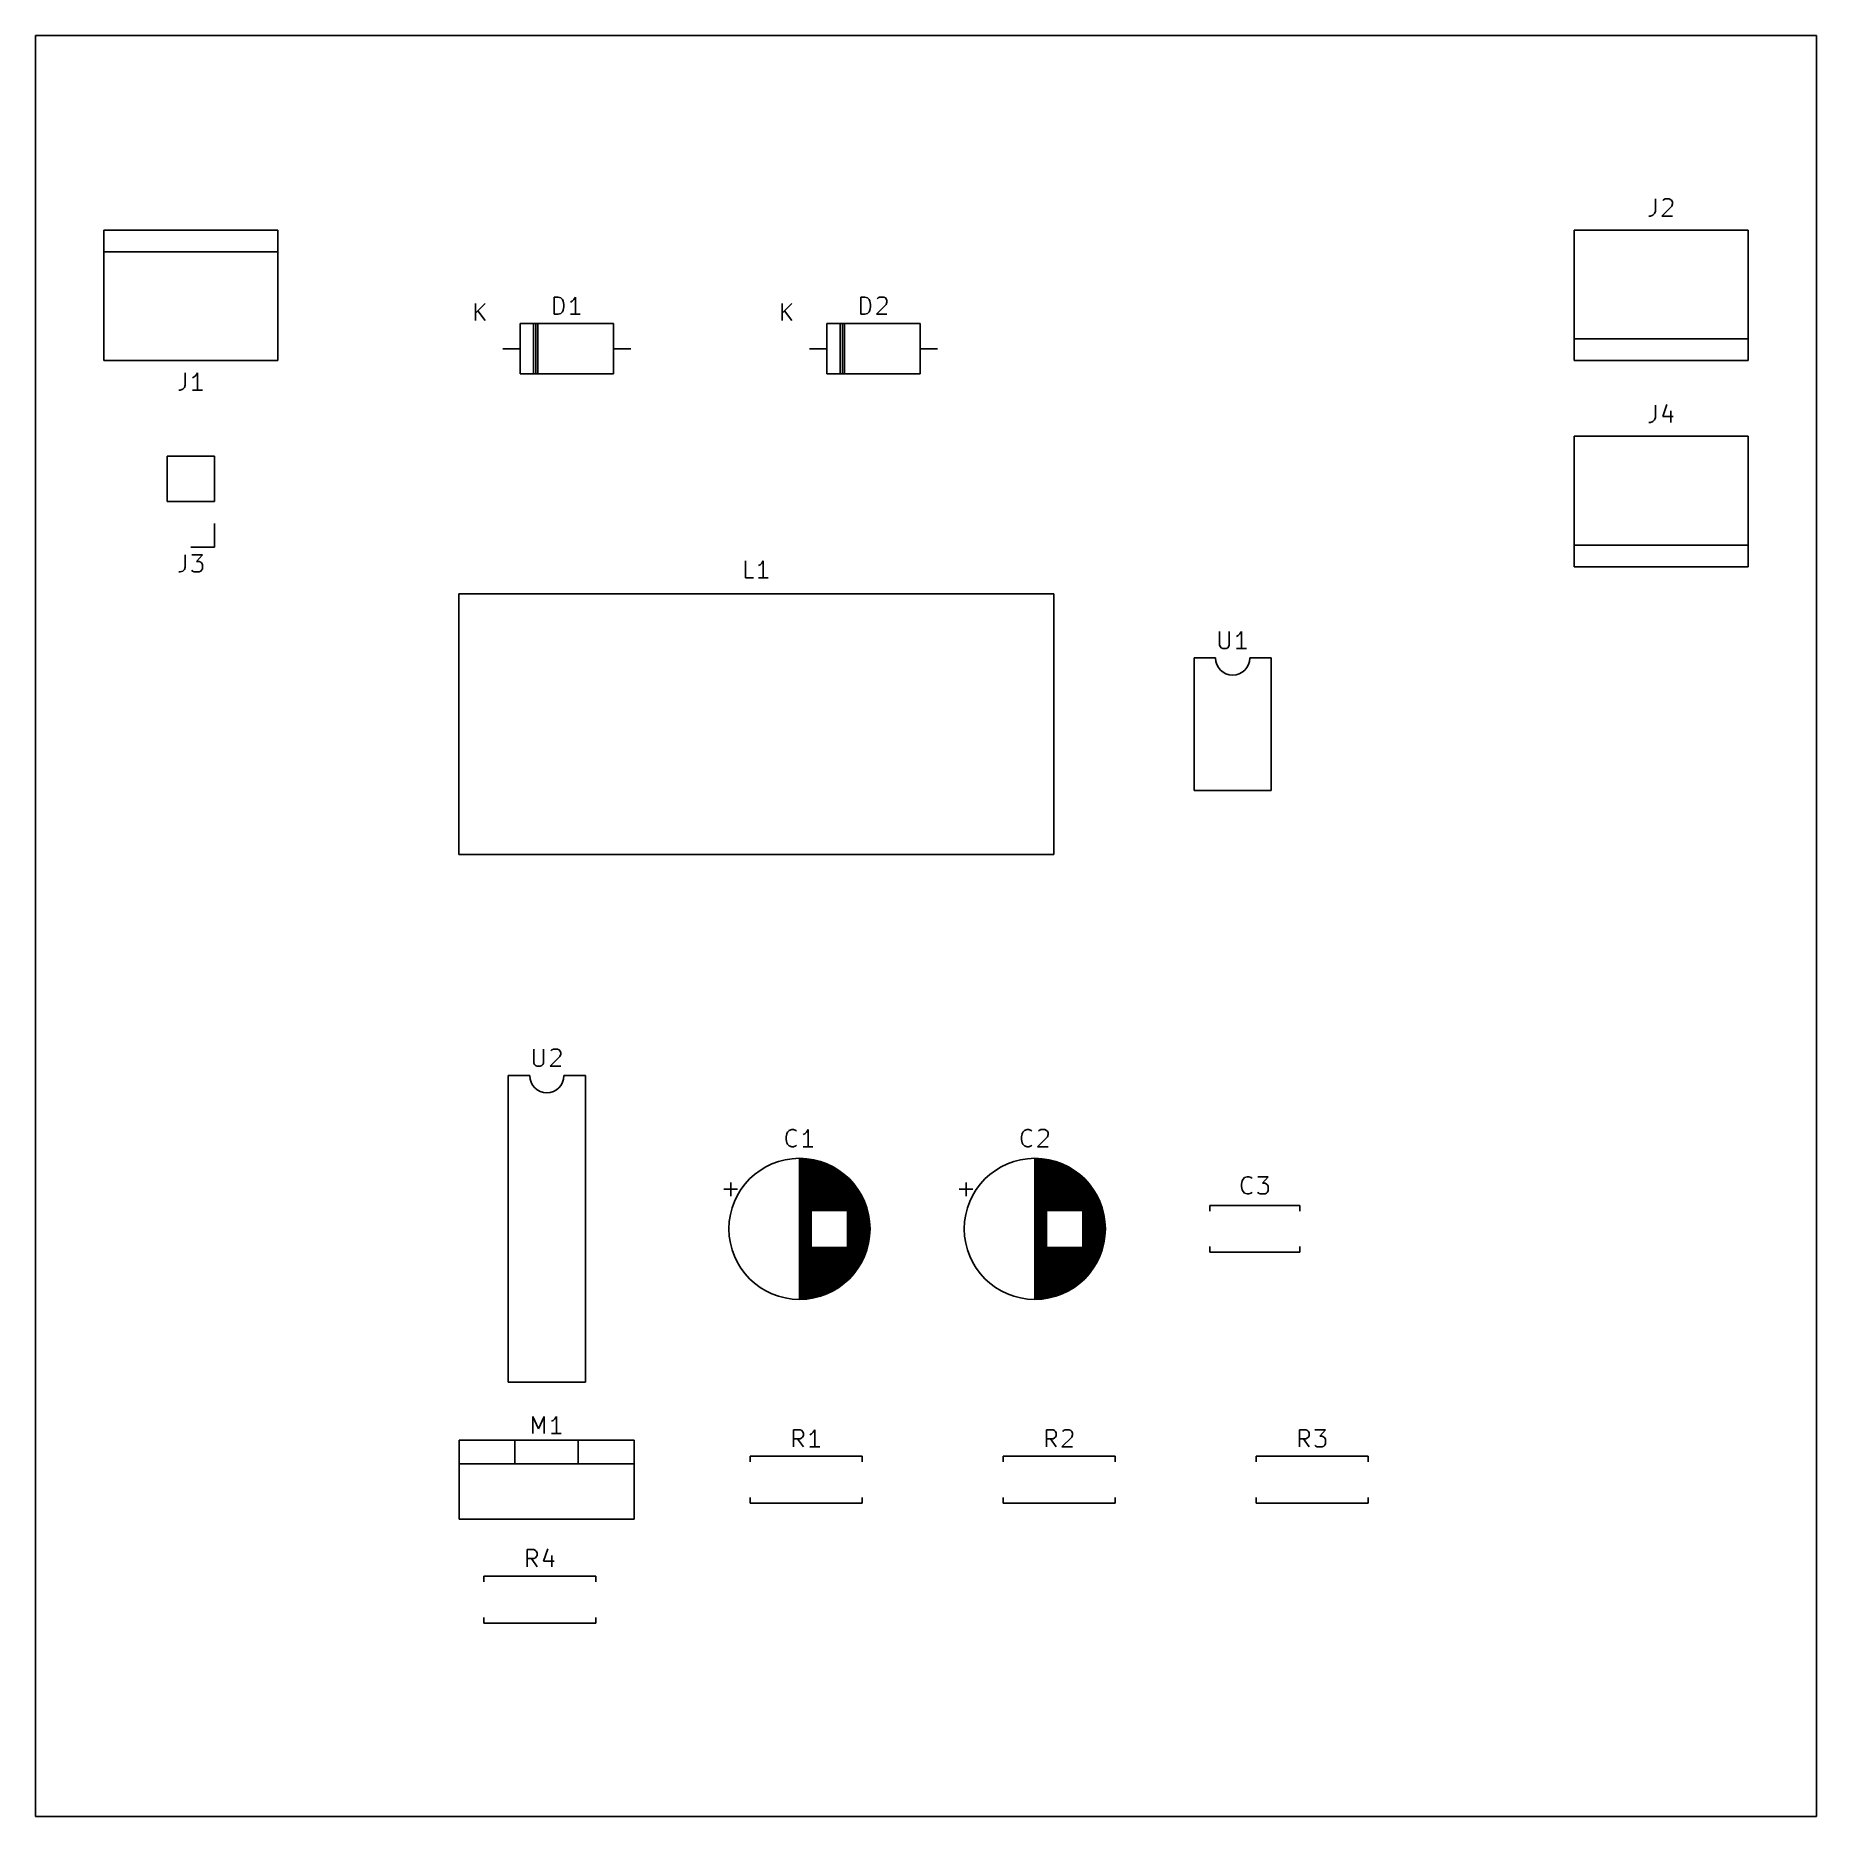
# Model space of a CAD drawing. Extents: x 20 to 124, y -124 to -20.
import ezdxf

# ---------------------------------------------------------------- set-up
doc = ezdxf.new("R2010")
doc.units = 0
doc.layers.add('LYELLOW', color=51, linetype='CONTINUOUS')
doc.layers.add('WHITE', color=7, linetype='CONTINUOUS')

msp = doc.modelspace()

# ---------------------------------------------------------------- linework, layer by layer
at = {"layer": 'LYELLOW', "linetype": 'CONTINUOUS'}
for p, q in [((114.596666, -29.537319), (114.596666, -30.251604)), ((115.549047, -29.96589), (114.977619, -30.537319)), ((115.025238, -29.632557), (115.072857, -29.584938)), ((115.072857, -29.584938), (115.168095, -29.537319)), ((115.168095, -29.537319), (115.40619, -29.537319)), ((115.40619, -29.537319), (115.501428, -29.584938)), ((115.501428, -29.584938), (115.549047, -29.632557)), ((115.549047, -29.632557), (115.596666, -29.727795)), ((115.596666, -29.823033), (115.549047, -29.96589)), ((115.596666, -29.727795), (115.596666, -29.823033)), ((114.310952, -30.537319), (114.215714, -30.537319)), ((114.453809, -30.4897), (114.310952, -30.537319)), ((114.549047, -30.394461), (114.453809, -30.4897)), ((114.596666, -30.251604), (114.549047, -30.394461)), ((114.977619, -30.537319), (115.596666, -30.537319)), ((23.99, -31.3525), (23.99, -38.9725)), ((34.15, -31.3525), (23.99, -31.3525)), ((34.15, -38.9725), (34.15, -31.3525)), ((109.85, -31.3525), (109.85, -38.9725)), ((120.01, -31.3525), (109.85, -31.3525)), ((120.01, -38.9725), (120.01, -31.3525)), ((23.99, -32.6225), (34.15, -32.6225)), ((50.286905, -36.272319), (50.286905, -35.272319)), ((50.286905, -35.272319), (50.525, -35.272319)), ((50.525, -35.272319), (50.667857, -35.319938)), ((50.667857, -35.319938), (50.763095, -35.415176)), ((51.525, -35.272319), (51.429762, -35.415176)), ((51.525, -36.272319), (51.525, -35.272319)), ((68.196905, -36.272319), (68.196905, -35.272319)), ((68.196905, -35.272319), (68.435, -35.272319)), ((68.435, -35.272319), (68.577857, -35.319938)), ((68.577857, -35.319938), (68.673095, -35.415176)), ((69.149286, -35.367557), (69.196905, -35.319938)), ((69.196905, -35.319938), (69.292143, -35.272319)), ((69.292143, -35.272319), (69.530238, -35.272319)), ((69.530238, -35.272319), (69.625476, -35.319938)), ((69.625476, -35.319938), (69.673095, -35.367557)), ((45.683095, -36.642319), (45.683095, -35.642319)), ((46.254523, -35.642319), (45.683095, -36.213747)), ((46.254523, -36.642319), (45.825952, -36.07089)), ((50.525, -36.272319), (50.286905, -36.272319)), ((50.667857, -36.2247), (50.525, -36.272319)), ((50.763095, -36.129461), (50.667857, -36.2247)), ((50.763095, -35.415176), (50.810714, -35.510414)), ((50.810714, -36.034223), (50.763095, -36.129461)), ((50.810714, -35.510414), (50.858333, -35.70089)), ((50.858333, -35.843747), (50.810714, -36.034223)), ((50.858333, -35.70089), (50.858333, -35.843747)), ((51.334524, -35.510414), (51.239286, -35.558033)), ((51.810714, -36.272319), (51.239286, -36.272319)), ((51.429762, -35.415176), (51.334524, -35.510414)), ((63.593095, -36.642319), (63.593095, -35.642319)), ((64.164523, -35.642319), (63.593095, -36.213747)), ((64.164523, -36.642319), (63.735952, -36.07089)), ((68.435, -36.272319), (68.196905, -36.272319)), ((68.577857, -36.2247), (68.435, -36.272319)), ((68.673095, -36.129461), (68.577857, -36.2247)), ((68.673095, -35.415176), (68.720714, -35.510414)), ((68.720714, -36.034223), (68.673095, -36.129461)), ((68.720714, -35.510414), (68.768333, -35.70089)), ((68.768333, -35.843747), (68.720714, -36.034223)), ((68.768333, -35.70089), (68.768333, -35.843747)), ((69.673095, -35.70089), (69.101667, -36.272319)), ((69.101667, -36.272319), (69.720714, -36.272319)), ((69.673095, -35.367557), (69.720714, -35.462795)), ((69.720714, -35.558033), (69.673095, -35.70089)), ((69.720714, -35.462795), (69.720714, -35.558033)), ((48.305, -36.8175), (53.745, -36.8175)), ((48.305, -39.7575), (48.305, -36.8175)), ((49.085, -36.8175), (49.085, -39.7575)), ((49.205, -36.8175), (49.205, -39.7575)), ((49.325, -36.8175), (49.325, -39.7575)), ((53.745, -36.8175), (53.745, -39.7575)), ((66.215, -36.8175), (71.655, -36.8175)), ((66.215, -39.7575), (66.215, -36.8175)), ((66.995, -36.8175), (66.995, -39.7575)), ((67.115, -36.8175), (67.115, -39.7575)), ((67.235, -36.8175), (67.235, -39.7575)), ((71.655, -36.8175), (71.655, -39.7575)), ((47.285, -38.2875), (48.305, -38.2875)), ((54.765, -38.2875), (53.745, -38.2875)), ((65.195, -38.2875), (66.215, -38.2875)), ((72.675, -38.2875), (71.655, -38.2875)), ((120.01, -37.7025), (109.85, -37.7025)), ((23.99, -38.9725), (34.15, -38.9725)), ((109.85, -38.9725), (120.01, -38.9725)), ((28.689047, -40.554461), (28.593809, -40.6497)), ((28.736666, -40.411604), (28.689047, -40.554461)), ((28.736666, -39.697319), (28.736666, -40.411604)), ((29.260476, -39.935414), (29.165238, -39.983033)), ((29.355714, -39.840176), (29.260476, -39.935414)), ((29.450952, -39.697319), (29.355714, -39.840176)), ((29.450952, -40.697319), (29.450952, -39.697319)), ((53.745, -39.7575), (48.305, -39.7575)), ((71.655, -39.7575), (66.215, -39.7575)), ((28.450952, -40.697319), (28.355714, -40.697319)), ((28.593809, -40.6497), (28.450952, -40.697319)), ((29.736666, -40.697319), (29.165238, -40.697319)), ((114.596666, -41.587319), (114.596666, -42.301604)), ((115.263333, -41.5397), (115.025238, -42.253985)), ((114.310952, -42.587319), (114.215714, -42.587319)), ((114.453809, -42.5397), (114.310952, -42.587319)), ((114.549047, -42.444461), (114.453809, -42.5397)), ((114.596666, -42.301604), (114.549047, -42.444461)), ((115.025238, -42.253985), (115.644285, -42.253985)), ((115.501428, -41.920652), (115.501428, -42.587319)), ((109.85, -43.4025), (109.85, -51.0225)), ((120.01, -43.4025), (109.85, -43.4025)), ((120.01, -51.0225), (120.01, -43.4025)), ((27.69, -47.2175), (27.69, -44.5675)), ((30.45, -44.5675), (27.69, -44.5675)), ((30.45, -47.2175), (30.45, -44.5675)), ((30.45, -47.2175), (27.69, -47.2175)), ((30.45, -48.4875), (30.45, -49.8675)), ((30.45, -49.8675), (29.07, -49.8675)), ((120.01, -49.7525), (109.85, -49.7525)), ((28.736666, -50.322319), (28.736666, -51.036604)), ((29.117619, -50.322319), (29.736666, -50.322319)), ((29.736666, -50.322319), (29.403333, -50.703271)), ((29.403333, -50.703271), (29.54619, -50.703271)), ((29.54619, -50.703271), (29.641428, -50.75089)), ((29.641428, -50.75089), (29.689047, -50.798509)), ((29.689047, -50.798509), (29.736666, -50.893747)), ((29.736666, -50.893747), (29.736666, -51.131842)), ((61.452143, -51.667319), (61.452143, -50.667319)), ((62.309286, -50.905414), (62.214048, -50.953033)), ((62.404524, -50.810176), (62.309286, -50.905414)), ((62.499762, -50.667319), (62.404524, -50.810176)), ((62.499762, -51.667319), (62.499762, -50.667319)), ((28.450952, -51.322319), (28.355714, -51.322319)), ((28.593809, -51.2747), (28.450952, -51.322319)), ((28.689047, -51.179461), (28.593809, -51.2747)), ((28.736666, -51.036604), (28.689047, -51.179461)), ((29.165238, -51.2747), (29.117619, -51.22708)), ((29.260476, -51.322319), (29.165238, -51.2747)), ((29.54619, -51.322319), (29.260476, -51.322319)), ((29.641428, -51.2747), (29.54619, -51.322319)), ((29.689047, -51.22708), (29.641428, -51.2747)), ((29.736666, -51.131842), (29.689047, -51.22708)), ((61.928333, -51.667319), (61.452143, -51.667319)), ((62.785476, -51.667319), (62.214048, -51.667319)), ((109.85, -51.0225), (120.01, -51.0225)), ((44.725, -52.5925), (79.465, -52.5925)), ((44.725, -67.8325), (44.725, -52.5925)), ((79.465, -52.5925), (79.465, -67.8325)), ((89.143095, -54.797319), (89.143095, -55.606842)), ((89.714523, -55.606842), (89.714523, -54.797319)), ((90.238333, -55.035414), (90.143095, -55.083033)), ((90.333571, -54.940176), (90.238333, -55.035414)), ((90.428809, -54.797319), (90.333571, -54.940176)), ((90.428809, -55.797319), (90.428809, -54.797319)), ((89.143095, -55.606842), (89.190714, -55.70208)), ((89.190714, -55.70208), (89.238333, -55.7497)), ((89.238333, -55.7497), (89.333571, -55.797319)), ((89.333571, -55.797319), (89.524047, -55.797319)), ((89.524047, -55.797319), (89.619285, -55.7497)), ((89.619285, -55.7497), (89.666904, -55.70208)), ((89.666904, -55.70208), (89.714523, -55.606842)), ((90.714523, -55.797319), (90.143095, -55.797319)), ((87.655, -56.3425), (87.655, -64.0825)), ((88.905, -56.3425), (87.655, -56.3425)), ((92.155, -56.3425), (90.905, -56.3425)), ((92.155, -64.0825), (92.155, -56.3425)), ((87.655, -64.0825), (92.155, -64.0825)), ((79.465, -67.8325), (44.725, -67.8325)), ((49.093095, -79.192319), (49.093095, -80.001842)), ((49.093095, -80.001842), (49.140714, -80.09708)), ((49.616904, -80.09708), (49.664523, -80.001842)), ((49.664523, -80.001842), (49.664523, -79.192319)), ((50.616904, -79.62089), (50.045476, -80.192319)), ((50.093095, -79.287557), (50.140714, -79.239938)), ((50.140714, -79.239938), (50.235952, -79.192319)), ((50.235952, -79.192319), (50.474047, -79.192319)), ((50.474047, -79.192319), (50.569285, -79.239938)), ((50.569285, -79.239938), (50.616904, -79.287557)), ((50.616904, -79.287557), (50.664523, -79.382795)), ((50.664523, -79.478033), (50.616904, -79.62089)), ((50.664523, -79.382795), (50.664523, -79.478033)), ((47.605, -80.7375), (47.605, -98.6375)), ((48.855, -80.7375), (47.605, -80.7375)), ((49.140714, -80.09708), (49.188333, -80.1447)), ((49.188333, -80.1447), (49.283571, -80.192319)), ((49.283571, -80.192319), (49.474047, -80.192319)), ((49.474047, -80.192319), (49.569285, -80.1447)), ((49.569285, -80.1447), (49.616904, -80.09708)), ((50.045476, -80.192319), (50.664523, -80.192319)), ((52.105, -80.7375), (50.855, -80.7375)), ((52.105, -98.6375), (52.105, -80.7375)), ((63.823986, -84.32089), (63.871605, -84.130414)), ((63.871605, -84.130414), (63.919224, -84.035176)), ((63.919224, -84.035176), (64.014462, -83.939938)), ((64.014462, -83.939938), (64.157319, -83.892319)), ((64.157319, -83.892319), (64.252557, -83.892319)), ((64.252557, -83.892319), (64.395414, -83.939938)), ((64.395414, -83.939938), (64.443033, -83.987557)), ((64.919224, -84.130414), (64.823986, -84.178033)), ((65.014462, -84.035176), (64.919224, -84.130414)), ((65.1097, -83.892319), (65.014462, -84.035176)), ((65.1097, -84.892319), (65.1097, -83.892319)), ((77.568686, -84.32089), (77.616305, -84.130414)), ((77.616305, -84.130414), (77.663924, -84.035176)), ((77.663924, -84.035176), (77.759162, -83.939938)), ((77.759162, -83.939938), (77.902019, -83.892319)), ((77.902019, -83.892319), (77.997257, -83.892319)), ((77.997257, -83.892319), (78.140114, -83.939938)), ((78.140114, -83.939938), (78.187733, -83.987557)), ((78.568686, -83.987557), (78.616305, -83.939938)), ((78.616305, -83.939938), (78.711543, -83.892319)), ((78.711543, -83.892319), (78.949638, -83.892319)), ((78.949638, -83.892319), (79.044876, -83.939938)), ((79.044876, -83.939938), (79.092495, -83.987557)), ((79.092495, -83.987557), (79.140114, -84.082795)), ((79.140114, -84.178033), (79.092495, -84.32089)), ((79.140114, -84.082795), (79.140114, -84.178033)), ((63.823986, -84.463747), (63.823986, -84.32089)), ((63.871605, -84.654223), (63.823986, -84.463747)), ((63.919224, -84.749461), (63.871605, -84.654223)), ((64.014462, -84.8447), (63.919224, -84.749461)), ((64.157319, -84.892319), (64.014462, -84.8447)), ((64.252557, -84.892319), (64.157319, -84.892319)), ((64.395414, -84.8447), (64.252557, -84.892319)), ((64.443033, -84.79708), (64.395414, -84.8447)), ((65.395414, -84.892319), (64.823986, -84.892319)), ((77.568686, -84.463747), (77.568686, -84.32089)), ((77.616305, -84.654223), (77.568686, -84.463747)), ((77.663924, -84.749461), (77.616305, -84.654223)), ((77.759162, -84.8447), (77.663924, -84.749461)), ((77.902019, -84.892319), (77.759162, -84.8447)), ((77.997257, -84.892319), (77.902019, -84.892319)), ((78.140114, -84.8447), (77.997257, -84.892319)), ((78.187733, -84.79708), (78.140114, -84.8447)), ((79.092495, -84.32089), (78.521067, -84.892319)), ((78.521067, -84.892319), (79.140114, -84.892319)), ((64.6097, -85.6075), (64.6097, -93.7675)), ((64.6497, -85.6075), (64.6497, -93.7675)), ((64.6897, -85.6085), (64.6897, -93.7665)), ((64.7297, -85.6095), (64.7297, -93.7655)), ((64.7697, -85.6105), (64.7697, -93.7645)), ((64.8097, -85.6125), (64.8097, -93.7625)), ((64.8497, -85.6145), (64.8497, -93.7605)), ((64.8897, -85.6175), (64.8897, -93.7575)), ((64.9297, -85.6195), (64.9297, -93.7555)), ((64.9697, -85.6235), (64.9697, -93.7515)), ((65.0097, -85.6265), (65.0097, -93.7485)), ((65.0497, -85.6315), (65.0497, -93.7435)), ((65.0897, -85.6355), (65.0897, -93.7395)), ((65.1297, -85.6405), (65.1297, -93.7345)), ((65.1697, -85.6455), (65.1697, -93.7295)), ((65.2097, -85.6515), (65.2097, -93.7235)), ((65.2497, -85.6575), (65.2497, -93.7175)), ((65.2897, -85.6645), (65.2897, -93.7105)), ((65.3297, -85.6705), (65.3297, -88.6475)), ((65.3697, -85.6785), (65.3697, -88.6475)), ((65.4097, -85.6855), (65.4097, -88.6475)), ((65.4497, -85.6945), (65.4497, -88.6475)), ((65.4897, -85.7025), (65.4897, -88.6475)), ((65.5297, -85.7115), (65.5297, -88.6475)), ((65.5697, -85.7205), (65.5697, -88.6475)), ((65.6097, -85.7305), (65.6097, -88.6475)), ((65.6497, -85.7405), (65.6497, -88.6475)), ((65.6897, -85.7515), (65.6897, -88.6475)), ((65.7297, -85.7625), (65.7297, -88.6475)), ((65.7697, -85.7745), (65.7697, -88.6475)), ((65.8097, -85.7865), (65.8097, -88.6475)), ((65.8497, -85.7985), (65.8497, -88.6475)), ((65.8897, -85.8115), (65.8897, -88.6475)), ((65.9297, -85.8245), (65.9297, -88.6475)), ((65.9697, -85.8385), (65.9697, -88.6475)), ((66.0097, -85.8525), (66.0097, -88.6475)), ((66.0497, -85.8675), (66.0497, -88.6475)), ((66.0897, -85.8825), (66.0897, -88.6475)), ((66.1297, -85.8985), (66.1297, -88.6475)), ((66.1697, -85.9145), (66.1697, -88.6475)), ((66.2097, -85.9305), (66.2097, -88.6475)), ((66.2497, -85.9475), (66.2497, -88.6475)), ((66.2897, -85.9655), (66.2897, -88.6475)), ((66.3297, -85.9835), (66.3297, -88.6475)), ((66.3697, -86.0025), (66.3697, -88.6475)), ((66.4097, -86.0215), (66.4097, -88.6475)), ((66.4497, -86.0415), (66.4497, -88.6475)), ((66.4897, -86.0615), (66.4897, -88.6475)), ((66.5297, -86.0825), (66.5297, -88.6475)), ((66.5697, -86.1035), (66.5697, -88.6475)), ((66.6097, -86.1255), (66.6097, -88.6475)), ((66.6497, -86.1485), (66.6497, -88.6475)), ((66.6897, -86.1715), (66.6897, -88.6475)), ((66.7297, -86.1945), (66.7297, -88.6475)), ((66.7697, -86.2195), (66.7697, -88.6475)), ((66.8097, -86.2445), (66.8097, -88.6475)), ((66.8497, -86.2695), (66.8497, -88.6475)), ((66.8897, -86.2955), (66.8897, -88.6475)), ((78.3544, -85.6075), (78.3544, -93.7675)), ((78.3944, -85.6075), (78.3944, -93.7675)), ((78.4344, -85.6085), (78.4344, -93.7665)), ((78.4744, -85.6095), (78.4744, -93.7655)), ((78.5144, -85.6105), (78.5144, -93.7645)), ((78.5544, -85.6125), (78.5544, -93.7625)), ((78.5944, -85.6145), (78.5944, -93.7605)), ((78.6344, -85.6175), (78.6344, -93.7575)), ((78.6744, -85.6195), (78.6744, -93.7555)), ((78.7144, -85.6235), (78.7144, -93.7515)), ((78.7544, -85.6265), (78.7544, -93.7485)), ((78.7944, -85.6315), (78.7944, -93.7435)), ((78.8344, -85.6355), (78.8344, -93.7395)), ((78.8744, -85.6405), (78.8744, -93.7345)), ((78.9144, -85.6455), (78.9144, -93.7295)), ((78.9544, -85.6515), (78.9544, -93.7235)), ((78.9944, -85.6575), (78.9944, -93.7175)), ((79.0344, -85.6645), (79.0344, -93.7105)), ((79.0744, -85.6705), (79.0744, -88.6475)), ((79.1144, -85.6785), (79.1144, -88.6475)), ((79.1544, -85.6855), (79.1544, -88.6475)), ((79.1944, -85.6945), (79.1944, -88.6475)), ((79.2344, -85.7025), (79.2344, -88.6475)), ((79.2744, -85.7115), (79.2744, -88.6475)), ((79.3144, -85.7205), (79.3144, -88.6475)), ((79.3544, -85.7305), (79.3544, -88.6475)), ((79.3944, -85.7405), (79.3944, -88.6475)), ((79.4344, -85.7515), (79.4344, -88.6475)), ((79.4744, -85.7625), (79.4744, -88.6475)), ((79.5144, -85.7745), (79.5144, -88.6475)), ((79.5544, -85.7865), (79.5544, -88.6475)), ((79.5944, -85.7985), (79.5944, -88.6475)), ((79.6344, -85.8115), (79.6344, -88.6475)), ((79.6744, -85.8245), (79.6744, -88.6475)), ((79.7144, -85.8385), (79.7144, -88.6475)), ((79.7544, -85.8525), (79.7544, -88.6475)), ((79.7944, -85.8675), (79.7944, -88.6475)), ((79.8344, -85.8825), (79.8344, -88.6475)), ((79.8744, -85.8985), (79.8744, -88.6475)), ((79.9144, -85.9145), (79.9144, -88.6475)), ((79.9544, -85.9305), (79.9544, -88.6475)), ((79.9944, -85.9475), (79.9944, -88.6475)), ((80.0344, -85.9655), (80.0344, -88.6475)), ((80.0744, -85.9835), (80.0744, -88.6475)), ((80.1144, -86.0025), (80.1144, -88.6475)), ((80.1544, -86.0215), (80.1544, -88.6475)), ((80.1944, -86.0415), (80.1944, -88.6475)), ((80.2344, -86.0615), (80.2344, -88.6475)), ((80.2744, -86.0825), (80.2744, -88.6475)), ((80.3144, -86.1035), (80.3144, -88.6475)), ((80.3544, -86.1255), (80.3544, -88.6475)), ((80.3944, -86.1485), (80.3944, -88.6475)), ((80.4344, -86.1715), (80.4344, -88.6475)), ((80.4744, -86.1945), (80.4744, -88.6475)), ((80.5144, -86.2195), (80.5144, -88.6475)), ((80.5544, -86.2445), (80.5544, -88.6475)), ((80.5944, -86.2695), (80.5944, -88.6475)), ((80.6344, -86.2955), (80.6344, -88.6475)), ((60.600002, -86.9725), (60.600002, -87.7725)), ((66.9297, -86.3225), (66.9297, -88.6475)), ((66.9697, -86.3505), (66.9697, -88.6475)), ((67.0097, -86.3785), (67.0097, -88.6475)), ((67.0497, -86.4075), (67.0497, -88.6475)), ((67.0897, -86.4375), (67.0897, -88.6475)), ((67.1297, -86.4685), (67.1297, -88.6475)), ((67.1697, -86.4995), (67.1697, -88.6475)), ((67.2097, -86.5315), (67.2097, -88.6475)), ((67.2497, -86.5645), (67.2497, -88.6475)), ((67.2897, -86.5985), (67.2897, -88.6475)), ((67.3297, -86.6325), (67.3297, -88.6475)), ((67.3697, -86.6685), (67.3697, -88.6475)), ((67.4097, -86.7055), (67.4097, -92.6695)), ((67.4497, -86.7425), (67.4497, -92.6325)), ((67.4897, -86.7815), (67.4897, -92.5935)), ((67.5297, -86.8205), (67.5297, -92.5545)), ((67.5697, -86.8615), (67.5697, -92.5135)), ((67.6097, -86.9035), (67.6097, -92.4715)), ((67.6497, -86.9465), (67.6497, -92.4285)), ((67.6897, -86.9915), (67.6897, -92.3835)), ((67.7297, -87.0365), (67.7297, -92.3385)), ((67.7697, -87.0835), (67.7697, -92.2915)), ((67.8097, -87.1325), (67.8097, -92.2425)), ((67.8497, -87.1825), (67.8497, -92.1925)), ((67.8897, -87.2345), (67.8897, -92.1405)), ((67.9297, -87.2875), (67.9297, -92.0875)), ((67.9697, -87.3435), (67.9697, -92.0315)), ((74.344702, -86.9725), (74.344702, -87.7725)), ((80.6744, -86.3225), (80.6744, -88.6475)), ((80.7144, -86.3505), (80.7144, -88.6475)), ((80.7544, -86.3785), (80.7544, -88.6475)), ((80.7944, -86.4075), (80.7944, -88.6475)), ((80.8344, -86.4375), (80.8344, -88.6475)), ((80.8744, -86.4685), (80.8744, -88.6475)), ((80.9144, -86.4995), (80.9144, -88.6475)), ((80.9544, -86.5315), (80.9544, -88.6475)), ((80.9944, -86.5645), (80.9944, -88.6475)), ((81.0344, -86.5985), (81.0344, -88.6475)), ((81.0744, -86.6325), (81.0744, -88.6475)), ((81.1144, -86.6685), (81.1144, -88.6475)), ((81.1544, -86.7055), (81.1544, -92.6695)), ((81.1944, -86.7425), (81.1944, -92.6325)), ((81.2344, -86.7815), (81.2344, -92.5935)), ((81.2744, -86.8205), (81.2744, -92.5545)), ((81.3144, -86.8615), (81.3144, -92.5135)), ((81.3544, -86.9035), (81.3544, -92.4715)), ((81.3944, -86.9465), (81.3944, -92.4285)), ((81.4344, -86.9915), (81.4344, -92.3835)), ((81.4744, -87.0365), (81.4744, -92.3385)), ((81.5144, -87.0835), (81.5144, -92.2915)), ((81.5544, -87.1325), (81.5544, -92.2425)), ((81.5944, -87.1825), (81.5944, -92.1925)), ((81.6344, -87.2345), (81.6344, -92.1405)), ((81.6744, -87.2875), (81.6744, -92.0875)), ((81.7144, -87.3435), (81.7144, -92.0315)), ((90.418686, -87.07089), (90.466305, -86.880414)), ((90.418686, -87.213747), (90.418686, -87.07089)), ((90.466305, -87.404223), (90.418686, -87.213747)), ((90.466305, -86.880414), (90.513924, -86.785176)), ((90.513924, -86.785176), (90.609162, -86.689938)), ((90.609162, -86.689938), (90.752019, -86.642319)), ((90.752019, -86.642319), (90.847257, -86.642319)), ((90.847257, -86.642319), (90.990114, -86.689938)), ((90.990114, -86.689938), (91.037733, -86.737557)), ((91.371067, -86.642319), (91.990114, -86.642319)), ((91.990114, -86.642319), (91.656781, -87.023271)), ((91.656781, -87.023271), (91.799638, -87.023271)), ((91.799638, -87.023271), (91.894876, -87.07089)), ((91.894876, -87.07089), (91.942495, -87.118509)), ((91.942495, -87.118509), (91.990114, -87.213747)), ((91.990114, -87.213747), (91.990114, -87.451842)), ((60.200002, -87.3725), (61.000002, -87.3725)), ((68.0097, -87.4005), (68.0097, -91.9745)), ((68.0497, -87.4605), (68.0497, -91.9145)), ((68.0897, -87.5225), (68.0897, -91.8525)), ((68.1297, -87.5865), (68.1297, -91.7885)), ((68.1697, -87.6535), (68.1697, -91.7215)), ((68.2097, -87.7235), (68.2097, -91.6515)), ((68.2497, -87.7975), (68.2497, -91.5775)), ((68.2897, -87.8745), (68.2897, -91.5005)), ((68.3297, -87.9565), (68.3297, -91.4185)), ((68.3697, -88.0435), (68.3697, -91.3315)), ((68.4097, -88.1355), (68.4097, -91.2395)), ((68.4497, -88.2345), (68.4497, -91.1405)), ((68.4897, -88.3415), (68.4897, -91.0335)), ((73.944702, -87.3725), (74.744702, -87.3725)), ((81.7544, -87.4005), (81.7544, -91.9745)), ((81.7944, -87.4605), (81.7944, -91.9145)), ((81.8344, -87.5225), (81.8344, -91.8525)), ((81.8744, -87.5865), (81.8744, -91.7885)), ((81.9144, -87.6535), (81.9144, -91.7215)), ((81.9544, -87.7235), (81.9544, -91.6515)), ((81.9944, -87.7975), (81.9944, -91.5775)), ((82.0344, -87.8745), (82.0344, -91.5005)), ((82.0744, -87.9565), (82.0744, -91.4185)), ((82.1144, -88.0435), (82.1144, -91.3315)), ((82.1544, -88.1355), (82.1544, -91.2395)), ((82.1944, -88.2345), (82.1944, -91.1405)), ((82.2344, -88.3415), (82.2344, -91.0335)), ((88.5844, -88.3175), (93.8244, -88.3175)), ((88.5844, -88.6545), (88.5844, -88.3175)), ((90.513924, -87.499461), (90.466305, -87.404223)), ((90.609162, -87.5947), (90.513924, -87.499461)), ((90.752019, -87.642319), (90.609162, -87.5947)), ((90.847257, -87.642319), (90.752019, -87.642319)), ((90.990114, -87.5947), (90.847257, -87.642319)), ((91.037733, -87.54708), (90.990114, -87.5947)), ((91.418686, -87.5947), (91.371067, -87.54708)), ((91.513924, -87.642319), (91.418686, -87.5947)), ((91.799638, -87.642319), (91.513924, -87.642319)), ((91.894876, -87.5947), (91.799638, -87.642319)), ((91.942495, -87.54708), (91.894876, -87.5947)), ((91.990114, -87.451842), (91.942495, -87.54708)), ((93.8244, -88.3175), (93.8244, -88.6545)), ((68.5297, -88.4595), (68.5297, -90.9155)), ((68.5697, -88.5905), (68.5697, -90.7845)), ((68.6097, -88.7405), (68.6097, -90.6345)), ((68.6497, -88.9195), (68.6497, -90.4555)), ((68.6897, -89.1545), (68.6897, -90.2205)), ((82.2744, -88.4595), (82.2744, -90.9155)), ((82.3144, -88.5905), (82.3144, -90.7845)), ((82.3544, -88.7405), (82.3544, -90.6345)), ((82.3944, -88.9195), (82.3944, -90.4555)), ((82.4344, -89.1545), (82.4344, -90.2205)), ((65.3297, -90.7275), (65.3297, -93.7045)), ((65.3697, -90.7275), (65.3697, -93.6965)), ((65.4097, -90.7275), (65.4097, -93.6895)), ((65.4497, -90.7275), (65.4497, -93.6805)), ((65.4897, -90.7275), (65.4897, -93.6725)), ((65.5297, -90.7275), (65.5297, -93.6635)), ((65.5697, -90.7275), (65.5697, -93.6545)), ((65.6097, -90.7275), (65.6097, -93.6445)), ((65.6497, -90.7275), (65.6497, -93.6345)), ((65.6897, -90.7275), (65.6897, -93.6235)), ((65.7297, -90.7275), (65.7297, -93.6125)), ((65.7697, -90.7275), (65.7697, -93.6005)), ((65.8097, -90.7275), (65.8097, -93.5885)), ((65.8497, -90.7275), (65.8497, -93.5765)), ((65.8897, -90.7275), (65.8897, -93.5635)), ((65.9297, -90.7275), (65.9297, -93.5505)), ((65.9697, -90.7275), (65.9697, -93.5365)), ((66.0097, -90.7275), (66.0097, -93.5225)), ((66.0497, -90.7275), (66.0497, -93.5075)), ((66.0897, -90.7275), (66.0897, -93.4925)), ((66.1297, -90.7275), (66.1297, -93.4765)), ((66.1697, -90.7275), (66.1697, -93.4605)), ((66.2097, -90.7275), (66.2097, -93.4445)), ((66.2497, -90.7275), (66.2497, -93.4275)), ((66.2897, -90.7275), (66.2897, -93.4095)), ((66.3297, -90.7275), (66.3297, -93.3915)), ((66.3697, -90.7275), (66.3697, -93.3725)), ((66.4097, -90.7275), (66.4097, -93.3535)), ((66.4497, -90.7275), (66.4497, -93.3335)), ((66.4897, -90.7275), (66.4897, -93.3135)), ((66.5297, -90.7275), (66.5297, -93.2925)), ((66.5697, -90.7275), (66.5697, -93.2715)), ((66.6097, -90.7275), (66.6097, -93.2495)), ((66.6497, -90.7275), (66.6497, -93.2265)), ((66.6897, -90.7275), (66.6897, -93.2035)), ((66.7297, -90.7275), (66.7297, -93.1805)), ((66.7697, -90.7275), (66.7697, -93.1555)), ((66.8097, -90.7275), (66.8097, -93.1305)), ((66.8497, -90.7275), (66.8497, -93.1055)), ((66.8897, -90.7275), (66.8897, -93.0795)), ((66.9297, -90.7275), (66.9297, -93.0525)), ((66.9697, -90.7275), (66.9697, -93.0245)), ((67.0097, -90.7275), (67.0097, -92.9965)), ((67.0497, -90.7275), (67.0497, -92.9675)), ((67.0897, -90.7275), (67.0897, -92.9375)), ((67.1297, -90.7275), (67.1297, -92.9065)), ((67.1697, -90.7275), (67.1697, -92.8755)), ((67.2097, -90.7275), (67.2097, -92.8435)), ((67.2497, -90.7275), (67.2497, -92.8105)), ((67.2897, -90.7275), (67.2897, -92.7765)), ((67.3297, -90.7275), (67.3297, -92.7425)), ((67.3697, -90.7275), (67.3697, -92.7065)), ((79.0744, -90.7275), (79.0744, -93.7045)), ((79.1144, -90.7275), (79.1144, -93.6965)), ((79.1544, -90.7275), (79.1544, -93.6895)), ((79.1944, -90.7275), (79.1944, -93.6805)), ((79.2344, -90.7275), (79.2344, -93.6725)), ((79.2744, -90.7275), (79.2744, -93.6635)), ((79.3144, -90.7275), (79.3144, -93.6545)), ((79.3544, -90.7275), (79.3544, -93.6445)), ((79.3944, -90.7275), (79.3944, -93.6345)), ((79.4344, -90.7275), (79.4344, -93.6235)), ((79.4744, -90.7275), (79.4744, -93.6125)), ((79.5144, -90.7275), (79.5144, -93.6005)), ((79.5544, -90.7275), (79.5544, -93.5885)), ((79.5944, -90.7275), (79.5944, -93.5765)), ((79.6344, -90.7275), (79.6344, -93.5635)), ((79.6744, -90.7275), (79.6744, -93.5505)), ((79.7144, -90.7275), (79.7144, -93.5365)), ((79.7544, -90.7275), (79.7544, -93.5225)), ((79.7944, -90.7275), (79.7944, -93.5075)), ((79.8344, -90.7275), (79.8344, -93.4925)), ((79.8744, -90.7275), (79.8744, -93.4765)), ((79.9144, -90.7275), (79.9144, -93.4605)), ((79.9544, -90.7275), (79.9544, -93.4445)), ((79.9944, -90.7275), (79.9944, -93.4275)), ((80.0344, -90.7275), (80.0344, -93.4095)), ((80.0744, -90.7275), (80.0744, -93.3915)), ((80.1144, -90.7275), (80.1144, -93.3725)), ((80.1544, -90.7275), (80.1544, -93.3535)), ((80.1944, -90.7275), (80.1944, -93.3335)), ((80.2344, -90.7275), (80.2344, -93.3135)), ((80.2744, -90.7275), (80.2744, -93.2925)), ((80.3144, -90.7275), (80.3144, -93.2715)), ((80.3544, -90.7275), (80.3544, -93.2495)), ((80.3944, -90.7275), (80.3944, -93.2265)), ((80.4344, -90.7275), (80.4344, -93.2035)), ((80.4744, -90.7275), (80.4744, -93.1805)), ((80.5144, -90.7275), (80.5144, -93.1555)), ((80.5544, -90.7275), (80.5544, -93.1305)), ((80.5944, -90.7275), (80.5944, -93.1055)), ((80.6344, -90.7275), (80.6344, -93.0795)), ((80.6744, -90.7275), (80.6744, -93.0525)), ((80.7144, -90.7275), (80.7144, -93.0245)), ((80.7544, -90.7275), (80.7544, -92.9965)), ((80.7944, -90.7275), (80.7944, -92.9675)), ((80.8344, -90.7275), (80.8344, -92.9375)), ((80.8744, -90.7275), (80.8744, -92.9065)), ((80.9144, -90.7275), (80.9144, -92.8755)), ((80.9544, -90.7275), (80.9544, -92.8435)), ((80.9944, -90.7275), (80.9944, -92.8105)), ((81.0344, -90.7275), (81.0344, -92.7765)), ((81.0744, -90.7275), (81.0744, -92.7425)), ((81.1144, -90.7275), (81.1144, -92.7065)), ((88.5844, -91.0575), (88.5844, -90.7205)), ((93.8244, -91.0575), (88.5844, -91.0575)), ((93.8244, -90.7205), (93.8244, -91.0575)), ((47.605, -98.6375), (52.105, -98.6375)), ((49.035476, -101.642319), (49.035476, -100.642319)), ((49.035476, -100.642319), (49.368809, -101.356604)), ((49.368809, -101.356604), (49.702142, -100.642319)), ((49.702142, -100.642319), (49.702142, -101.642319)), ((50.32119, -100.785176), (50.225952, -100.880414)), ((50.416428, -100.642319), (50.32119, -100.785176)), ((50.416428, -101.642319), (50.416428, -100.642319)), ((50.225952, -100.880414), (50.130714, -100.928033)), ((50.702142, -101.642319), (50.130714, -101.642319)), ((64.266905, -102.422319), (64.266905, -101.422319)), ((64.266905, -101.422319), (64.647857, -101.422319)), ((64.647857, -101.422319), (64.743095, -101.469938)), ((64.743095, -101.898509), (64.647857, -101.946128)), ((64.743095, -101.469938), (64.790714, -101.517557)), ((64.790714, -101.85089), (64.743095, -101.898509)), ((64.790714, -101.517557), (64.838333, -101.612795)), ((64.838333, -101.755652), (64.790714, -101.85089)), ((64.838333, -101.612795), (64.838333, -101.755652)), ((65.314524, -101.660414), (65.219286, -101.708033)), ((65.409762, -101.565176), (65.314524, -101.660414)), ((65.505, -101.422319), (65.409762, -101.565176)), ((65.505, -102.422319), (65.505, -101.422319)), ((79.036905, -102.422319), (79.036905, -101.422319)), ((79.036905, -101.422319), (79.417857, -101.422319)), ((79.417857, -101.422319), (79.513095, -101.469938)), ((79.513095, -101.898509), (79.417857, -101.946128)), ((79.513095, -101.469938), (79.560714, -101.517557)), ((79.560714, -101.85089), (79.513095, -101.898509)), ((79.560714, -101.517557), (79.608333, -101.612795)), ((79.608333, -101.755652), (79.560714, -101.85089)), ((79.608333, -101.612795), (79.608333, -101.755652)), ((80.513095, -101.85089), (79.941667, -102.422319)), ((79.989286, -101.517557), (80.036905, -101.469938)), ((80.036905, -101.469938), (80.132143, -101.422319)), ((80.132143, -101.422319), (80.370238, -101.422319)), ((80.370238, -101.422319), (80.465476, -101.469938)), ((80.465476, -101.469938), (80.513095, -101.517557)), ((80.513095, -101.517557), (80.560714, -101.612795)), ((80.560714, -101.708033), (80.513095, -101.85089)), ((80.560714, -101.612795), (80.560714, -101.708033)), ((93.806905, -102.422319), (93.806905, -101.422319)), ((93.806905, -101.422319), (94.187857, -101.422319)), ((94.187857, -101.422319), (94.283095, -101.469938)), ((94.283095, -101.898509), (94.187857, -101.946128)), ((94.283095, -101.469938), (94.330714, -101.517557)), ((94.330714, -101.85089), (94.283095, -101.898509)), ((94.330714, -101.517557), (94.378333, -101.612795)), ((94.378333, -101.755652), (94.330714, -101.85089)), ((94.378333, -101.612795), (94.378333, -101.755652)), ((94.711667, -101.422319), (95.330714, -101.422319)), ((95.330714, -101.422319), (94.997381, -101.803271)), ((94.997381, -101.803271), (95.140238, -101.803271)), ((95.140238, -101.803271), (95.235476, -101.85089)), ((95.235476, -101.85089), (95.283095, -101.898509)), ((95.283095, -101.898509), (95.330714, -101.993747)), ((44.735, -102.0275), (54.955, -102.0275)), ((44.735, -106.6475), (44.735, -102.0275)), ((47.995, -102.0275), (47.995, -103.4075)), ((51.695, -102.0275), (51.695, -103.4075)), ((54.955, -102.0275), (54.955, -106.6475)), ((64.647857, -101.946128), (64.266905, -101.946128)), ((64.838333, -102.422319), (64.505, -101.946128)), ((65.790714, -102.422319), (65.219286, -102.422319)), ((79.417857, -101.946128), (79.036905, -101.946128)), ((79.608333, -102.422319), (79.275, -101.946128)), ((79.941667, -102.422319), (80.560714, -102.422319)), ((94.187857, -101.946128), (93.806905, -101.946128)), ((94.378333, -102.422319), (94.045, -101.946128)), ((94.759286, -102.3747), (94.711667, -102.32708)), ((94.854524, -102.422319), (94.759286, -102.3747)), ((95.140238, -102.422319), (94.854524, -102.422319)), ((95.235476, -102.3747), (95.140238, -102.422319)), ((95.283095, -102.32708), (95.235476, -102.3747)), ((95.330714, -102.231842), (95.283095, -102.32708)), ((95.330714, -101.993747), (95.330714, -102.231842)), ((44.735, -103.4075), (54.955, -103.4075)), ((61.735, -102.9675), (68.275, -102.9675)), ((61.735, -103.2975), (61.735, -102.9675)), ((68.275, -102.9675), (68.275, -103.2975)), ((76.505, -102.9675), (83.045, -102.9675)), ((76.505, -103.2975), (76.505, -102.9675)), ((83.045, -102.9675), (83.045, -103.2975)), ((91.275, -102.9675), (97.815, -102.9675)), ((91.275, -103.2975), (91.275, -102.9675)), ((97.815, -102.9675), (97.815, -103.2975)), ((61.735, -105.3775), (61.735, -105.7075)), ((61.735, -105.7075), (68.275, -105.7075)), ((68.275, -105.7075), (68.275, -105.3775)), ((76.505, -105.3775), (76.505, -105.7075)), ((76.505, -105.7075), (83.045, -105.7075)), ((83.045, -105.7075), (83.045, -105.3775)), ((91.275, -105.3775), (91.275, -105.7075)), ((91.275, -105.7075), (97.815, -105.7075)), ((97.815, -105.7075), (97.815, -105.3775)), ((54.955, -106.6475), (44.735, -106.6475)), ((48.716905, -109.422319), (48.716905, -108.422319)), ((48.716905, -108.422319), (49.097857, -108.422319)), ((49.097857, -108.946128), (48.716905, -108.946128)), ((49.288333, -109.422319), (48.955, -108.946128)), ((49.097857, -108.422319), (49.193095, -108.469938)), ((49.193095, -108.898509), (49.097857, -108.946128)), ((49.193095, -108.469938), (49.240714, -108.517557)), ((49.240714, -108.85089), (49.193095, -108.898509)), ((49.240714, -108.517557), (49.288333, -108.612795)), ((49.288333, -108.755652), (49.240714, -108.85089)), ((49.288333, -108.612795), (49.288333, -108.755652)), ((49.907381, -108.3747), (49.669286, -109.088985)), ((49.669286, -109.088985), (50.288333, -109.088985)), ((50.145476, -108.755652), (50.145476, -109.422319)), ((46.185, -109.9675), (52.725, -109.9675)), ((46.185, -110.2975), (46.185, -109.9675)), ((52.725, -109.9675), (52.725, -110.2975)), ((46.185, -112.3775), (46.185, -112.7075)), ((46.185, -112.7075), (52.725, -112.7075)), ((52.725, -112.7075), (52.725, -112.3775))]:
    msp.add_line(p, q, dxfattribs=at)
at = {"layer": 'LYELLOW'}
for centre in [(64.6097, -89.6875), (78.3544, -89.6875)]:
    msp.add_circle(centre, 4.12, dxfattribs=at)
for centre in [(89.905, -56.3425), (49.855, -80.7375)]:
    msp.add_arc(centre, 1, -180, 0, dxfattribs=at)
at = {"layer": 'WHITE', "linetype": 'CONTINUOUS'}
for p, q in [((20, -20), (124, -20)), ((20, -124), (20, -20)), ((124, -20), (124, -124)), ((124, -124), (20, -124))]:
    msp.add_line(p, q, dxfattribs=at)

doc.saveas('drawing.dxf')
